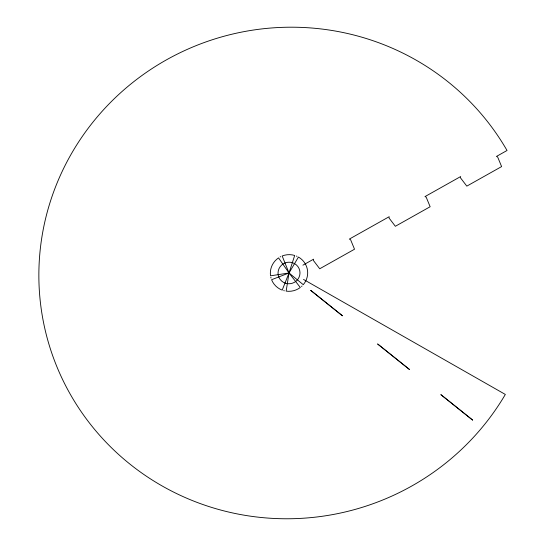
<?xml version="1.0" encoding="UTF-8"?>
<svg xmlns="http://www.w3.org/2000/svg" width="546" height="546" viewBox="0 0 546 546"><rect width="100%" height="100%" fill="white"/><g stroke="black" fill="none" stroke-linecap="round" stroke-linejoin="round"><path stroke-width="0.82" d="M289.011 272.986L286.152 291.134A18.687 18.318 -13.9 0 0 300.307 287.489L289.011 272.986L278.549 257.889A18.687 18.318 -13.9 0 0 270.543 275.826L289.011 272.986L303.276 284.684A18.687 18.318 -13.9 0 0 298.437 257.064L289.011 272.986L282.193 290.117A18.687 18.318 -13.9 0 1 271.58 279.709L289.011 272.986L294.69 255.46A18.687 18.318 -13.9 0 0 282.173 255.978L289.011 272.986A1.235 1.208 -13.9 0 0 288.841 272.802M302.934 265.165L313.575 259.186L313.418 260.497L319.731 268.769L354.525 249.222L350.559 239.626L349.338 239.093L389.196 216.701L389.039 218.011L395.352 226.283L430.146 206.736L426.18 197.14L424.959 196.608L460.66 176.549L460.503 177.86L466.816 186.131L501.61 166.585L497.645 156.989L496.423 156.456L507.036 150.491A250.437 245.495 -13.9 0 0 129.811 84.862A250.437 245.495 -13.9 0 0 127.177 461.875A250.437 245.495 -13.9 0 0 505.33 394.444L303.515 279.429M302.047 285.995A18.687 18.318 -13.9 0 1 301.515 286.493M284.384 290.793A18.687 18.318 -13.9 0 1 283.674 290.608M271.021 278.03A18.687 18.318 -13.9 0 1 270.836 277.334M280.084 256.954A18.687 18.318 -13.9 0 1 280.74 256.62M296.382 256.067A18.687 18.318 -13.9 0 1 297.051 256.361M310.756 290.404L342.41 315.765L310.756 290.404M377.689 344.028L409.35 369.389L377.689 344.028M440.95 394.703L472.611 420.065L440.95 394.703M285.606 283.272A10.995 10.777 -13.9 0 0 299.761 270.659A10.995 10.777 -13.9 0 0 281.675 265.022A10.995 10.777 -13.9 0 0 285.606 283.272"/></g></svg>
